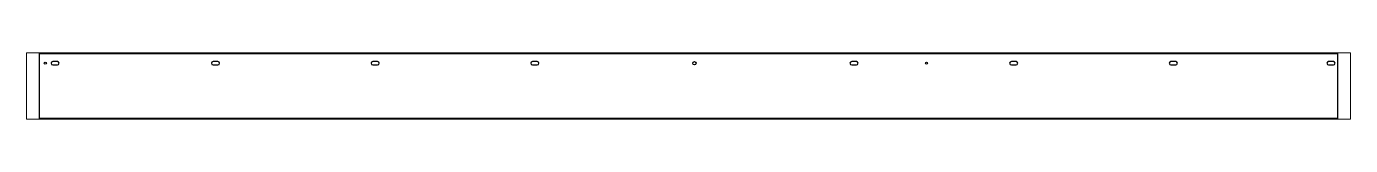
# Paper-space layout 'Layout1' of a CAD drawing. Header units: millimetres. Extents: x 0 to 257, y 91 to 104.
# The model-space entities are those that its viewports show. They can reach past a viewport. Long polylines and large blocks are cut down to what shows.
import ezdxf

# ---------------------------------------------------------------- set-up
doc = ezdxf.new("R2010")
doc.units = ezdxf.units.MM
doc.header["$LTSCALE"] = 25
doc.layers.add('3_Pezzi', color=7, linetype='Continuous')
doc.layers.add('5_Bulloni', color=7, linetype='Continuous')

msp = doc.modelspace()

# ---------------------------------------------------------------- linework, layer by layer
at = {"layer": '3_Pezzi', "color": 3, "linetype": 'Continuous'}
for p, q in [((0, 100), (3984.5, 100)), ((0, -100), (0, 100)), ((3984.5, 100), (3984.5, -100)), ((3984.5, -100), (0, -100))]:
    msp.add_line(p, q, dxfattribs=at)
at = {"layer": '5_Bulloni', "color": 4, "linetype": 'Continuous'}
for p, q in [((55.2, 75.2), (40.7, 75.2)), ((40.7, 64.7), (55.2, 64.7)), ((547.7, 75.2), (533.2, 75.2)), ((533.2, 64.7), (547.7, 64.7)), ((1037.7, 75.2), (1023.2, 75.2)), ((1023.2, 64.7), (1037.7, 64.7)), ((1527.7, 75.2), (1513.2, 75.2)), ((1513.2, 64.7), (1527.7, 64.7)), ((2507.7, 75.2), (2493.2, 75.2)), ((2493.2, 64.7), (2507.7, 64.7)), ((2997.7, 75.2), (2983.2, 75.2)), ((2983.2, 64.7), (2997.7, 64.7)), ((3487.7, 75.2), (3473.2, 75.2)), ((3473.2, 64.7), (3487.7, 64.7)), ((3971.7, 75.2), (3957.2, 75.2)), ((3957.2, 64.7), (3971.7, 64.7))]:
    msp.add_line(p, q, dxfattribs=at)
at = {"layer": '5_Bulloni', "color": 2, "linetype": 'Continuous'}
for centre, radius in [((18, 70), 3.25), ((2010.4, 70), 5.25), ((2723, 70), 3.25)]:
    msp.add_circle(centre, radius, dxfattribs=at)
at = {"layer": '5_Bulloni', "color": 4, "linetype": 'Continuous'}
for centre, start, end in [((40.7, 70), 90, 270), ((55.2, 70), 270, 90), ((533.2, 70), 90, 270), ((547.7, 70), 270, 90), ((1023.2, 70), 90, 270), ((1037.7, 70), 270, 90), ((1513.2, 70), 90, 270), ((1527.7, 70), 270, 90), ((2493.2, 70), 90, 270), ((2507.7, 70), 270, 90), ((2983.2, 70), 90, 270), ((2997.7, 70), 270, 90), ((3473.2, 70), 90, 270), ((3487.7, 70), 270, 90), ((3957.2, 70), 90, 270), ((3971.7, 70), 270, 90)]:
    msp.add_arc(centre, 5.25, start, end, dxfattribs=at)

psp = doc.layouts.get("Layout1")

# ---------------------------------------------------------------- viewports
at = {"layer": '0'}
psp.add_viewport(center=(128.5, 97.5), size=(257, 12.9001), view_center_point=(1992.23, 0), view_height=204.00019, dxfattribs=at)

doc.saveas('drawing.dxf')
